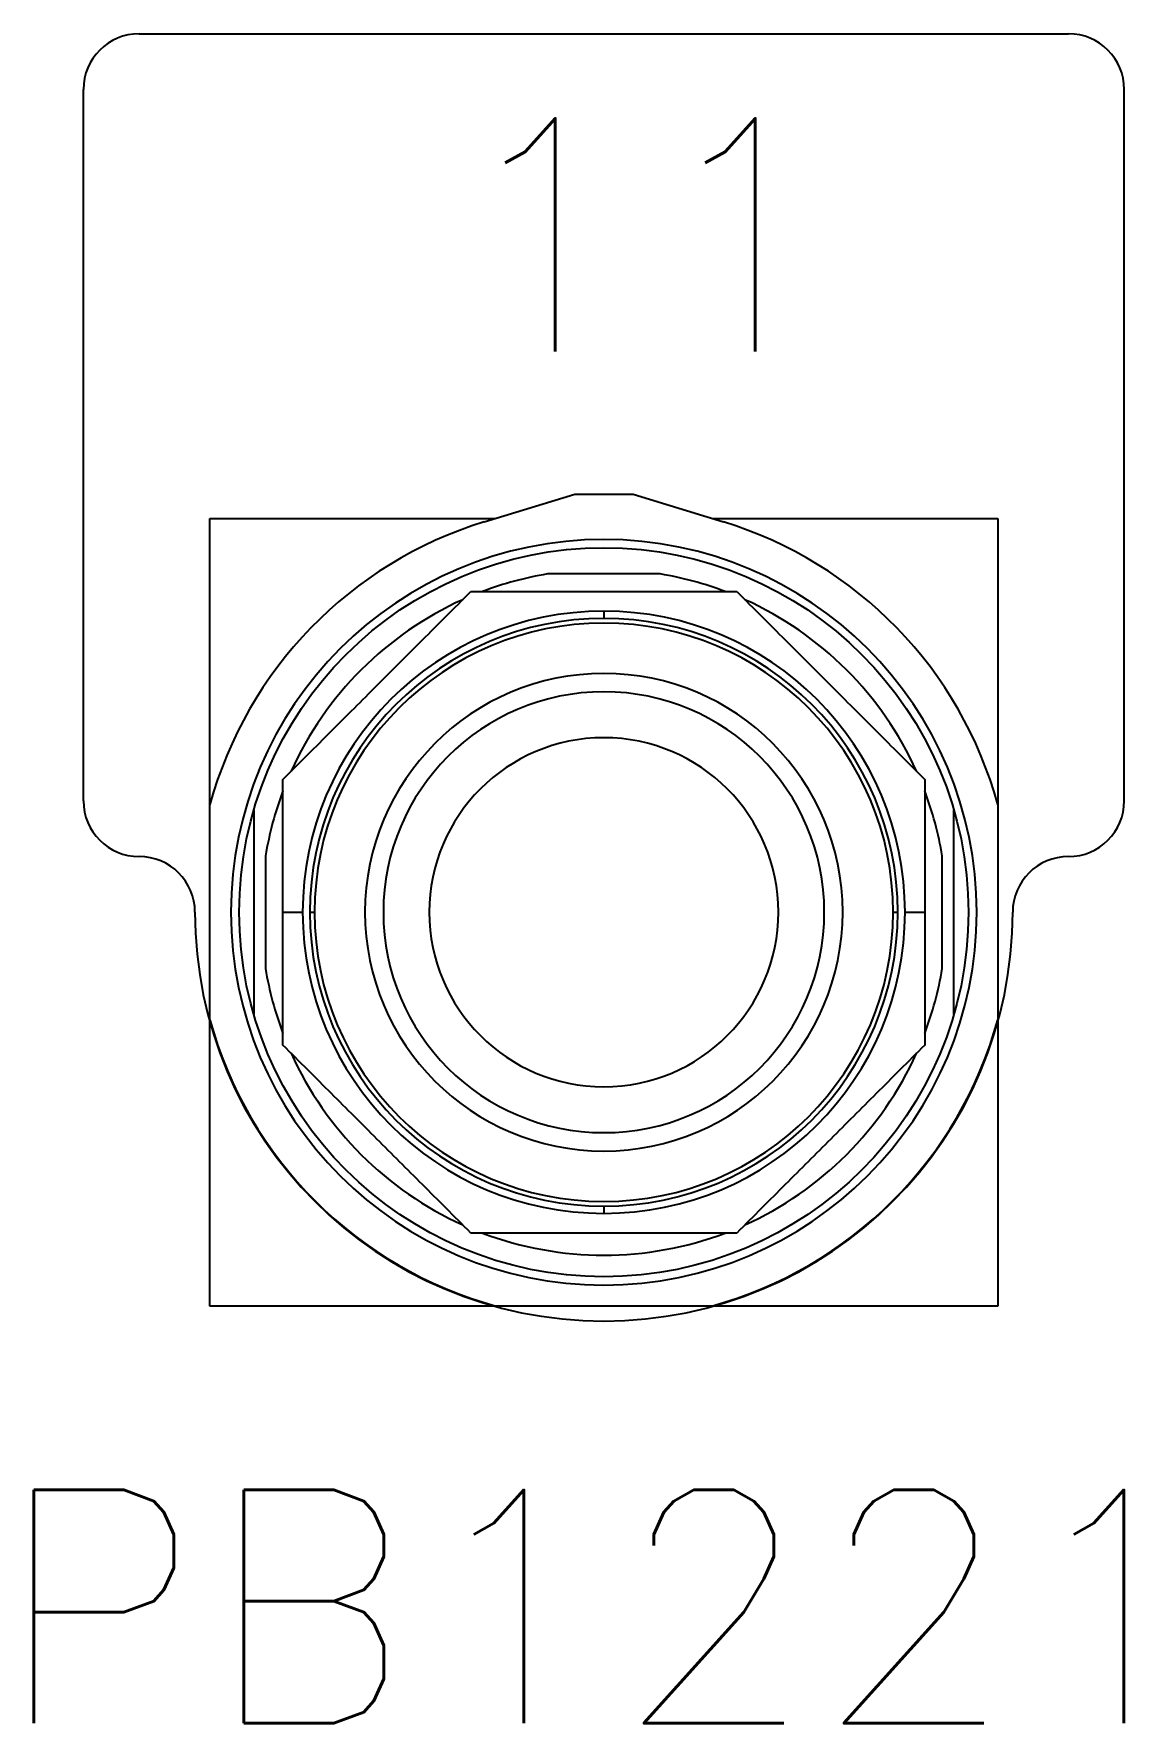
# Model space of a CAD drawing. Header units: inches. Extents: x 0 to 99.3, y 0 to 66.2.
# Drawn here: x 49.209 to 51.546, y 35.76 to 39.381 of the extents above; entities that cross this region are included whole.
import ezdxf
from ezdxf.enums import TextEntityAlignment as Align

# ---------------------------------------------------------------- set-up
doc = ezdxf.new("R2010")
doc.units = ezdxf.units.IN
doc.header["$LTSCALE"] = 0.5
doc.header["$MEASUREMENT"] = 0
for name, color, linetype in [('PNPG', 72, 'Continuous'), ('PSYMS', 7, 'Continuous'), ('PTAG', 150, 'Continuous')]:
    doc.layers.add(name, color=color, linetype=linetype)
doc.styles.get("Standard").update_dxf_attribs({"font": 'romans.shx'})
doc.styles.add('WD', font='romans.shx')

# ---------------------------------------------------------------- blocks, each defined once
blk = doc.blocks.new('_NPXXD3_RING_NAMETAG')
at = {"layer": 'PNPG'}
for p, q in [((-1.0055, 1.009), (0.9857, 1.009)), ((-1.125, -0.6349), (-1.125, 0.8896)), ((1.1051, -0.6349), (1.1051, 0.8896))]:
    blk.add_line(p, q, dxfattribs=at)
for centre, radius, start, end in [((-1.0055, 0.8896), 0.1195, 90, 180), ((0.9857, 0.8896), 0.1195, 0, 90), ((-1.0055, -0.6349), 0.1195, 180, 270), ((0.9857, -0.6349), 0.1195, 270, 0), ((-1.0055, -0.8739), 0.1195, 0, 90), ((0.9857, -0.8739), 0.1195, 90, 180), ((-0.0099, -0.8739), 0.8761, 180, 0)]:
    blk.add_arc(centre, radius, start, end, dxfattribs=at)
blk = doc.blocks.new('9001SKR1B')
at = {"color": 7, "linetype": 'Continuous', "lineweight": 25}
for p, q in [((-0.2563, 0.8366), (-0.0625, 0.896)), ((-0.0625, 0.896), (0.0625, 0.896)), ((0.0625, 0.896), (0.2563, 0.8366)), ((-0.844, -0.844), (-0.844, 0.844)), ((-0.844, 0.844), (-0.2322, 0.844)), ((0.2322, 0.844), (0.844, 0.844)), ((0.844, 0.844), (0.844, -0.844)), ((0.1208, 0.725), (-0.1208, 0.725)), ((0, 0.6454), (0, 0.6299)), ((-0.75, 0.2188), (-0.75, -0.2188)), ((0.75, -0.2188), (0.75, 0.2188)), ((-0.725, 0.1208), (-0.725, -0.1208)), ((0.725, -0.1208), (0.725, 0.1208)), ((-0.6875, 0), (-0.6454, 0)), ((0.6454, 0), (0.6875, 0)), ((-0.6299, 0), (-0.6199, 0)), ((0.6199, 0), (0.6299, 0)), ((0, -0.6299), (0, -0.6454)), ((0.844, -0.844), (-0.844, -0.844))]:
    blk.add_line(p, q, dxfattribs=at)
blk.add_circle((0, 0), 0.7813)
for radius, start, end in [(0.875, 107.0346, 164.703), (0.875, 15.297, 72.9654), (0.799, 0, 180), (0.735, 99.4621, 110.7113), (0.735, 69.2887, 80.5379), (0.735, 114.2887, 155.7113), (0.735, 24.2887, 65.7113), (0.6454, 0, 270), (0.6454, 90, 0), (0.6299, 0, 180), (0.6199, 0, 180), (0.5118, 0, 180), (0.4724, 0, 180), (0.374, 0, 180), (0.735, 159.2887, 170.5379), (0.735, 9.4621, 20.7113), (0.799, 180, 0), (0.4724, 180, 0), (0.6299, 180, 0), (0.6199, 180, 0), (0.5118, 180, 0), (0.374, 180, 0), (0.735, 189.4621, 200.7113), (0.735, 339.2887, 350.5379), (0.875, 195.297, 254.703), (0.875, 285.297, 344.703), (0.735, 204.2887, 245.7113), (0.735, 294.2887, 335.7113), (0.735, 249.2887, 290.7113)]:
    blk.add_arc((0, 0), radius, start, end, dxfattribs=at)
for points, knots in [([(-0.6875, 0.2848), (-0.6512, 0.3211), (-0.617, 0.3553), (-0.5506, 0.4217), (-0.5184, 0.4539), (-0.4539, 0.5184), (-0.4217, 0.5506), (-0.3553, 0.617), (-0.3211, 0.6512), (-0.2848, 0.6875)], [0, 0, 0, 0, 0.25, 0.25, 0.5, 0.5, 0.75, 0.75, 1, 1, 1, 1]), ([(-0.2848, 0.6875), (-0.2334, 0.6875), (-0.1851, 0.6875), (-0.0912, 0.6875), (-0.0456, 0.6875), (0.0456, 0.6875), (0.0912, 0.6875), (0.1851, 0.6875), (0.2334, 0.6875), (0.2848, 0.6875)], [0, 0, 0, 0, 0.25, 0.25, 0.5, 0.5, 0.75, 0.75, 1, 1, 1, 1]), ([(0.2848, 0.6875), (0.3211, 0.6512), (0.3553, 0.617), (0.4217, 0.5506), (0.4539, 0.5184), (0.5184, 0.4539), (0.5506, 0.4217), (0.617, 0.3553), (0.6512, 0.3211), (0.6875, 0.2848)], [0, 0, 0, 0, 0.25, 0.25, 0.5, 0.5, 0.75, 0.75, 1, 1, 1, 1]), ([(-0.6875, 0), (-0.6875, 0.0456), (-0.6875, 0.0912), (-0.6875, 0.1851), (-0.6875, 0.2334), (-0.6875, 0.2848)], [0, 0, 0, 0, 0.5, 0.5, 1, 1, 1, 1]), ([(0.6875, 0.2848), (0.6875, 0.2334), (0.6875, 0.1851), (0.6875, 0.0912), (0.6875, 0.0456), (0.6875, 0)], [0, 0, 0, 0, 0.5, 0.5, 1, 1, 1, 1]), ([(-0.6875, -0.2848), (-0.6875, -0.2334), (-0.6875, -0.1851), (-0.6875, -0.0912), (-0.6875, -0.0456), (-0.6875, 0)], [0, 0, 0, 0, 0.5, 0.5, 1, 1, 1, 1]), ([(0.6875, 0), (0.6875, -0.0456), (0.6875, -0.0912), (0.6875, -0.1851), (0.6875, -0.2334), (0.6875, -0.2848)], [0, 0, 0, 0, 0.5, 0.5, 1, 1, 1, 1]), ([(-0.2848, -0.6875), (-0.3211, -0.6512), (-0.3553, -0.617), (-0.4217, -0.5506), (-0.4539, -0.5184), (-0.5184, -0.4539), (-0.5506, -0.4217), (-0.617, -0.3553), (-0.6512, -0.3211), (-0.6875, -0.2848)], [0, 0, 0, 0, 0.25, 0.25, 0.5, 0.5, 0.75, 0.75, 1, 1, 1, 1]), ([(0.6875, -0.2848), (0.6512, -0.3211), (0.617, -0.3553), (0.5506, -0.4217), (0.5184, -0.4539), (0.4539, -0.5184), (0.4217, -0.5506), (0.3553, -0.617), (0.3211, -0.6512), (0.2848, -0.6875)], [0, 0, 0, 0, 0.25, 0.25, 0.5, 0.5, 0.75, 0.75, 1, 1, 1, 1]), ([(0.2848, -0.6875), (0.2334, -0.6875), (0.1851, -0.6875), (0.0912, -0.6875), (0.0456, -0.6875), (-0.0456, -0.6875), (-0.0912, -0.6875), (-0.1851, -0.6875), (-0.2334, -0.6875), (-0.2848, -0.6875)], [0, 0, 0, 0, 0.25, 0.25, 0.5, 0.5, 0.75, 0.75, 1, 1, 1, 1])]:
    blk.add_open_spline(points, degree=3, knots=knots, dxfattribs=at)

msp = doc.modelspace()

# ---------------------------------------------------------------- block references
at = {"layer": 'PSYMS'}
msp.add_blockref('_NPXXD3_RING_NAMETAG', (50.4407, 38.3719), dxfattribs=at)
ref = msp.add_blockref('9001SKR1B', (50.4308, 37.4981), dxfattribs=at)
ref.add_attrib('P_TAG1', 'PB1221', dxfattribs={"layer": 'PTAG', "height": 0.5, "style": 'WD', "flags": 8}).set_placement((50.4308, 36.0099), align=Align.MIDDLE_CENTER)

# ---------------------------------------------------------------- texts
at = {"insert": (50.0908, 39.1997), "char_height": 0.5, "attachment_point": 1}
msp.add_mtext_dynamic_manual_height_columns('11', width=0.561782, gutter_width=0.5, heights=[0], dxfattribs=at)

doc.saveas('drawing.dxf')
